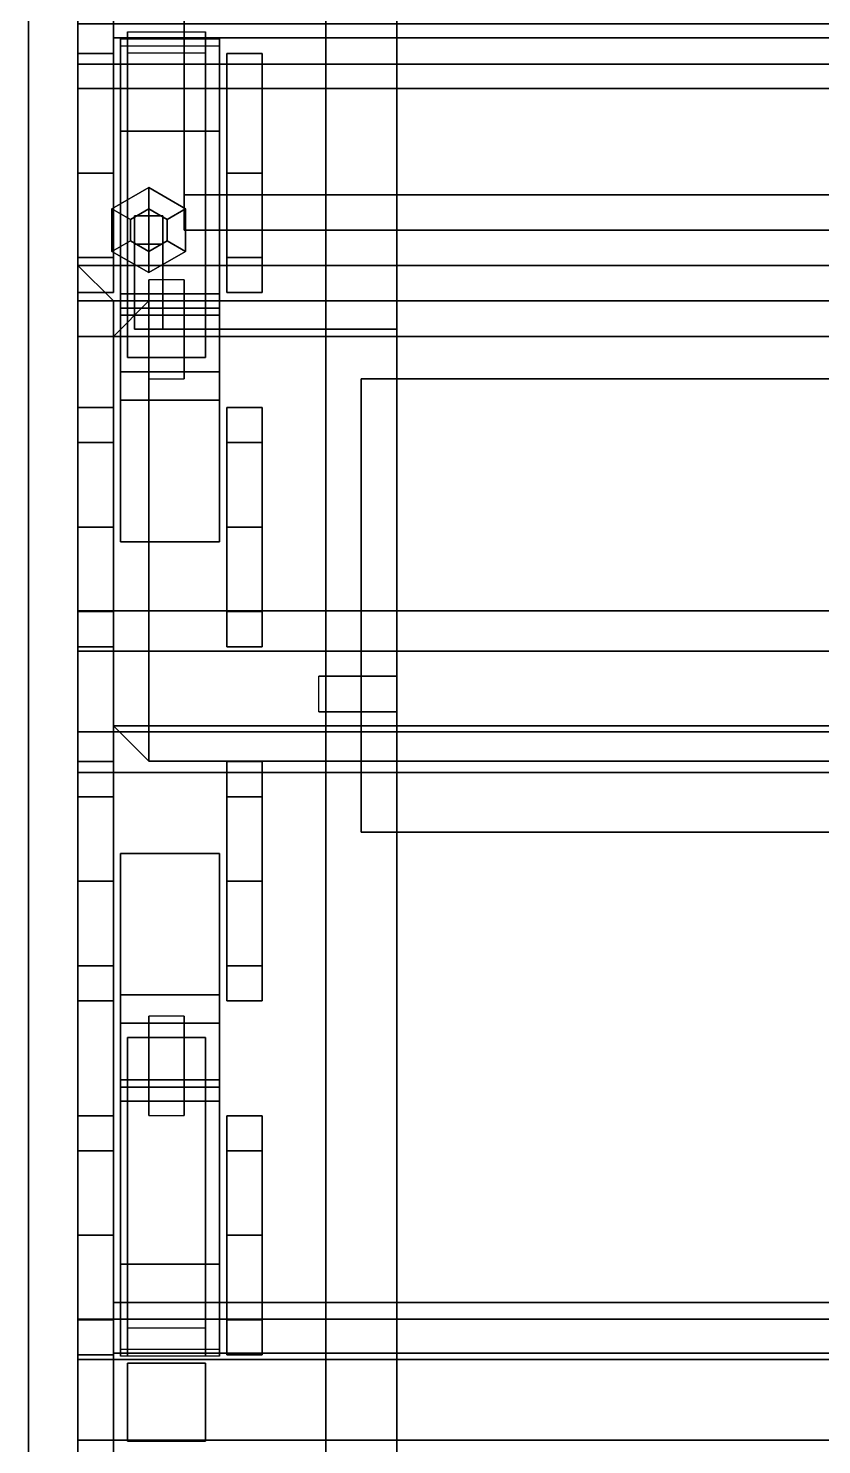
# Model space of a CAD drawing. Header units: millimetres. Extents: x -1.15 to 1.15, y -3.31 to 2.97.
# Drawn here: x -1.12 to 0, y -1.275 to 0.725 of the extents above; entities that cross this region are included whole.
import ezdxf

# ---------------------------------------------------------------- set-up
doc = ezdxf.new("R2010")
doc.units = ezdxf.units.MM
for name, color, linetype in [('board1', 1, 'Continuous'), ('fuel_tank', 2, 'Continuous'), ('suspension', 5, 'Continuous'), ('track', 6, 'Continuous'), ('wheels', 3, 'Continuous')]:
    doc.layers.add(name, color=color, linetype=linetype)

msp = doc.modelspace()

# ---------------------------------------------------------------- linework, layer by layer
for points in [[(-0.6, 2.34, 0.38), (-0.6, -2.96, 0.38), (-0.6, -3.11, 0.58), (-0.6, 2.44, 0.58)], [(-0.6, 2.44, 0.58), (-0.6, -3.11, 0.58), (-0.6, -3.11, 1.08), (-0.6, 2.44, 1.08)], [(0.6, 2.34, 0.38), (0.6, -2.96, 0.38), (-0.6, -2.96, 0.38), (-0.6, 2.34, 0.38)], [(-1.05, 0.7314, 0.9741), (-1.05, 0.8454, 0.9741), (-1.05, 0.9024, 0.8754), (-1.05, 0.6744, 0.8754)], [(-1.05, 0.6744, 0.8754), (-1.05, 0.9024, 0.8754), (-1.05, 0.8454, 0.7766), (-1.05, 0.7314, 0.7766)], [(-0.9, 0.89, 1.08), (-0.9, 0.44, 1.08), (-0.9, 0.44, 2.58), (-0.9, 0.89, 2.58)], [(0.9, 0.89, 1.08), (0.9, 0.44, 1.08), (-0.9, 0.44, 1.08), (-0.9, 0.89, 1.08)], [(-0.9, 0.89, 2.58), (-0.9, 0.44, 2.58), (-0.9, 0.49, 2.68), (-0.9, 0.89, 2.73)], [(-0.9, 0.49, 2.68), (0.9, 0.49, 2.68), (0.9, 0.89, 2.73), (-0.9, 0.89, 2.73)], [(1.05, 0.6744, 0.8754), (1.05, 0.7314, 0.9741), (-1.05, 0.7314, 0.9741), (-1.05, 0.6744, 0.8754)], [(1.05, 0.7314, 0.7766), (1.05, 0.6744, 0.8754), (-1.05, 0.6744, 0.8754), (-1.05, 0.7314, 0.7766)], [(-1.002, 0.47, 1.69), (-0.95, 0.5, 1.69), (-0.95, 0.5, 1.33), (-1.002, 0.47, 1.33)], [(-0.95, 0.47, 1.31), (-0.976, 0.455, 1.31), (-1.002, 0.47, 1.33), (-0.95, 0.5, 1.33)], [(-0.95, 0.5, 1.69), (-0.898, 0.47, 1.69), (-0.898, 0.47, 1.33), (-0.95, 0.5, 1.33)], [(-0.924, 0.455, 1.31), (-0.95, 0.47, 1.31), (-0.95, 0.5, 1.33), (-0.898, 0.47, 1.33)], [(-0.95, 0.5, 1.69), (-1.002, 0.47, 1.69), (-0.976, 0.455, 1.74), (-0.95, 0.47, 1.74)], [(-0.898, 0.47, 1.69), (-0.95, 0.5, 1.69), (-0.95, 0.47, 1.74), (-0.924, 0.455, 1.74)], [(-0.9, 0.44, 2.58), (0.9, 0.44, 2.58), (0.9, 0.49, 2.68), (-0.9, 0.49, 2.68)], [(-1.002, 0.47, 1.69), (-1.002, 0.41, 1.69), (-0.976, 0.425, 1.74), (-0.976, 0.455, 1.74)], [(-1.002, 0.41, 1.69), (-1.002, 0.47, 1.69), (-1.002, 0.47, 1.33), (-1.002, 0.41, 1.33)], [(-0.976, 0.455, 1.31), (-0.976, 0.425, 1.31), (-1.002, 0.41, 1.33), (-1.002, 0.47, 1.33)], [(-0.976, 0.455, 1.74), (-0.976, 0.425, 1.74), (-0.95, 0.41, 1.74), (-0.95, 0.47, 1.74)], [(-0.976, 0.455, 1.74), (-0.976, 0.425, 1.74), (-0.95, 0.41, 1.74), (-0.95, 0.47, 1.74)], [(-0.93, 0.46, 1.31), (-0.93, 0.46, 1.17), (-0.97, 0.46, 1.17), (-0.97, 0.46, 1.31)], [(-0.97, 0.46, 1.17), (-0.97, 0.42, 1.19), (-0.97, 0.42, 1.31), (-0.97, 0.46, 1.31)], [(-0.97, 0.3, 1.11), (-0.97, 0.3, 1.14), (-0.97, 0.42, 1.19), (-0.97, 0.46, 1.17)], [(-0.93, 0.46, 1.17), (-0.93, 0.3, 1.11), (-0.97, 0.3, 1.11), (-0.97, 0.46, 1.17)], [(-0.95, 0.47, 1.74), (-0.95, 0.41, 1.74), (-0.924, 0.425, 1.74), (-0.924, 0.455, 1.74)], [(-0.95, 0.47, 1.74), (-0.95, 0.41, 1.74), (-0.924, 0.425, 1.74), (-0.924, 0.455, 1.74)], [(-0.93, 0.42, 1.31), (-0.93, 0.42, 1.19), (-0.93, 0.46, 1.17), (-0.93, 0.46, 1.31)], [(-0.93, 0.42, 1.19), (-0.93, 0.3, 1.14), (-0.93, 0.3, 1.11), (-0.93, 0.46, 1.17)], [(-0.898, 0.41, 1.69), (-0.898, 0.47, 1.69), (-0.924, 0.455, 1.74), (-0.924, 0.425, 1.74)], [(-0.924, 0.425, 1.31), (-0.924, 0.455, 1.31), (-0.898, 0.47, 1.33), (-0.898, 0.41, 1.33)], [(-0.898, 0.47, 1.69), (-0.898, 0.41, 1.69), (-0.898, 0.41, 1.33), (-0.898, 0.47, 1.33)], [(-1.002, 0.41, 1.69), (-0.95, 0.38, 1.69), (-0.95, 0.41, 1.74), (-0.976, 0.425, 1.74)], [(-0.976, 0.425, 1.31), (-0.95, 0.41, 1.31), (-0.95, 0.38, 1.33), (-1.002, 0.41, 1.33)], [(-0.97, 0.42, 1.31), (-0.97, 0.42, 1.19), (-0.93, 0.42, 1.19), (-0.93, 0.42, 1.31)], [(-0.97, 0.42, 1.19), (-0.97, 0.3, 1.14), (-0.93, 0.3, 1.14), (-0.93, 0.42, 1.19)], [(-0.95, 0.38, 1.69), (-0.898, 0.41, 1.69), (-0.924, 0.425, 1.74), (-0.95, 0.41, 1.74)], [(-0.95, 0.41, 1.31), (-0.924, 0.425, 1.31), (-0.898, 0.41, 1.33), (-0.95, 0.38, 1.33)], [(-0.9, 0.44, 1.08), (0.9, 0.44, 1.08), (0.9, 0.44, 2.58), (-0.9, 0.44, 2.58)], [(-0.6, 0.44, 1.08), (-0.6, -3.11, 1.08), (-0.6, -3.21, 1.28), (-0.6, 0.44, 1.28)], [(0.6, 0.44, 1.28), (0.6, 0.44, 1.08), (-0.6, 0.44, 1.08), (-0.6, 0.44, 1.28)], [(-0.95, 0.38, 1.69), (-1.002, 0.41, 1.69), (-1.002, 0.41, 1.33), (-0.95, 0.38, 1.33)], [(-0.898, 0.41, 1.69), (-0.95, 0.38, 1.69), (-0.95, 0.38, 1.33), (-0.898, 0.41, 1.33)], [(-1.05, 0.39, 1.28), (-1.05, -3.21, 1.28), (1.05, -3.21, 1.28), (1.05, 0.39, 1.28)], [(-1.05, -3.21, 1.28), (-1.05, 0.39, 1.28), (1.05, 0.39, 1.28), (1.05, -3.21, 1.28)], [(-0.97, 0.34, 1.125), (-0.97, 0.34, 1.155), (-0.6, 0.34, 1.155), (-0.6, 0.34, 1.125)], [(-0.6, 0.3, 1.11), (-0.97, 0.3, 1.11), (-0.97, 0.34, 1.125), (-0.6, 0.34, 1.125)], [(-0.6, 0.34, 1.155), (-0.93, 0.34, 1.155), (-0.93, 0.3, 1.14), (-0.6, 0.3, 1.14)], [(-0.6, 0.34, 1.08), (-0.6, 0.29, 1.08), (-1.05, 0.29, 1.28), (-1.05, 0.34, 1.28)], [(1.05, 0.34, 1.28), (0.6, 0.34, 1.08), (-0.6, 0.34, 1.08), (-1.05, 0.34, 1.28)], [(-0.6, 0.3, 1.14), (-0.97, 0.3, 1.14), (-0.97, 0.3, 1.11), (-0.6, 0.3, 1.11)], [(-1.05, 0.29, 1.28), (-0.6, 0.29, 1.08), (0.6, 0.29, 1.08), (1.05, 0.29, 1.28)], [(0.8, 0.23, 1.28), (0.8, 0.23, 1.08), (-0.65, 0.23, 1.08), (-0.65, 0.23, 1.28)], [(-0.65, 0.23, 1.08), (-0.65, -0.41, 1.08), (-0.65, -0.41, 1.28), (-0.65, 0.23, 1.28)], [(0.8, 0.23, 1.08), (0.8, -0.41, 1.08), (-0.65, -0.41, 1.08), (-0.65, 0.23, 1.08)], [(-0.71, -0.19, 0.77), (-0.65, -0.19, 0.5), (-0.65, -0.24, 0.5), (-0.71, -0.24, 0.77)], [(-0.6, -0.19, 0.77), (-0.6, -0.19, 0.5), (-0.65, -0.19, 0.5), (-0.71, -0.19, 0.77)], [(-0.65, -0.24, 0.5), (-0.65, -0.19, 0.5), (-0.6, -0.19, 0.5), (-0.6, -0.24, 0.5)], [(-0.71, -0.24, 0.77), (-0.65, -0.24, 0.5), (-0.6, -0.24, 0.5), (-0.6, -0.24, 0.77)], [(-0.65, -0.41, 1.28), (-0.65, -0.41, 1.08), (0.8, -0.41, 1.08), (0.8, -0.41, 1.28)], [(-1.05, -1.2686, 0.9741), (-1.05, -1.1546, 0.9741), (-1.05, -1.0976, 0.8754), (-1.05, -1.3256, 0.8754)], [(1.05, -1.1546, 0.9741), (1.05, -1.0976, 0.8754), (-1.05, -1.0976, 0.8754), (-1.05, -1.1546, 0.9741)], [(1.05, -1.0976, 0.8754), (1.05, -1.1546, 0.7766), (-1.05, -1.1546, 0.7766), (-1.05, -1.0976, 0.8754)], [(-1.05, -1.3256, 0.8754), (-1.05, -1.0976, 0.8754), (-1.05, -1.1546, 0.7766), (-1.05, -1.2686, 0.7766)], [(1.05, -1.1546, 0.7766), (1.05, -1.2686, 0.7766), (-1.05, -1.2686, 0.7766), (-1.05, -1.1546, 0.7766)], [(1.05, -1.2686, 0.9741), (1.05, -1.1546, 0.9741), (-1.05, -1.1546, 0.9741), (-1.05, -1.2686, 0.9741)], [(1.05, -1.3256, 0.8754), (1.05, -1.2686, 0.9741), (-1.05, -1.2686, 0.9741), (-1.05, -1.3256, 0.8754)], [(1.05, -1.2686, 0.7766), (1.05, -1.3256, 0.8754), (-1.05, -1.3256, 0.8754), (-1.05, -1.2686, 0.7766)]]:
    msp.add_3dface(points)
at = {"layer": 'board1'}
for points in [[(-1.05, 0.39, 1.98), (-1.05, 0.39, 1.28), (-1.05, -3.21, 1.28), (-1.05, -3.21, 1.98)], [(-1, -3.16, 1.98), (-1, 0.34, 1.98), (-1.05, 0.39, 1.98), (-1.05, -3.21, 1.98)], [(1.05, 0.39, 1.98), (1.05, 0.39, 1.28), (-1.05, 0.39, 1.28), (-1.05, 0.39, 1.98)], [(-1, 0.34, 1.98), (1, 0.34, 1.98), (1.05, 0.39, 1.98), (-1.05, 0.39, 1.98)], [(-1, 0.34, 1.28), (1, 0.34, 1.28), (1, 0.34, 1.98), (-1, 0.34, 1.98)], [(-1, -3.16, 1.28), (-1, 0.34, 1.28), (-1, 0.34, 1.98), (-1, -3.16, 1.98)]]:
    msp.add_3dface(points, dxfattribs=at)
at = {"layer": 'fuel_tank'}
for points in [[(-0.95, 0.34, 1.28), (-1, 0.29, 1.28), (-1, 0.29, 2.23), (-0.95, 0.34, 2.23)], [(-0.95, 0.34, 2.23), (-1, 0.29, 2.23), (-0.95, 0.29, 2.28)], [(0.95, 0.34, 2.23), (0.95, 0.34, 1.28), (-0.95, 0.34, 1.28), (-0.95, 0.34, 2.23)], [(0.95, 0.29, 2.28), (0.95, 0.34, 2.23), (-0.95, 0.34, 2.23), (-0.95, 0.29, 2.28)], [(-1, 0.29, 1.28), (-1, -0.26, 1.28), (-1, -0.26, 2.23), (-1, 0.29, 2.23)], [(-1, 0.29, 2.23), (-1, -0.26, 2.23), (-0.95, -0.26, 2.28), (-0.95, 0.29, 2.28)], [(-0.95, 0.29, 2.28), (-0.95, -0.26, 2.28), (0.95, -0.26, 2.28), (0.95, 0.29, 2.28)], [(-0.95, 0.29, 2.28), (-0.95, 0.29, 2.28), (0.95, 0.29, 2.28)], [(-1, -0.26, 1.28), (-0.95, -0.31, 1.28), (-0.95, -0.31, 2.23), (-1, -0.26, 2.23)], [(-1, -0.26, 2.23), (-0.95, -0.31, 2.23), (-0.95, -0.26, 2.28)], [(-0.95, -0.26, 2.28), (-0.95, -0.31, 2.23), (0.95, -0.31, 2.23), (0.95, -0.26, 2.28)], [(-0.95, -0.26, 2.28), (-0.95, -0.26, 2.28), (0.95, -0.26, 2.28)], [(-0.95, -0.31, 2.23), (-0.95, -0.31, 1.28), (0.95, -0.31, 1.28), (0.95, -0.31, 2.23)]]:
    msp.add_3dface(points, dxfattribs=at)
at = {"layer": 'suspension'}
for points in [[(-1, 0.7114, 0.6257), (-1, 0.8543, 0.6257), (-1, 0.9258, 0.5019), (-1, 0.6399, 0.5019)], [(-1, 0.6399, 0.5019), (-1, 0.9258, 0.5019), (-1, 0.8543, 0.3781), (-1, 0.7114, 0.3781)], [(1, 0.8543, 0.3781), (1, 0.7114, 0.3781), (-1, 0.7114, 0.3781), (-1, 0.8543, 0.3781)], [(1, 0.7114, 0.6257), (1, 0.8543, 0.6257), (-1, 0.8543, 0.6257), (-1, 0.7114, 0.6257)], [(1, 0.6399, 0.5019), (1, 0.7114, 0.6257), (-1, 0.7114, 0.6257), (-1, 0.6399, 0.5019)], [(1, 0.7114, 0.3781), (1, 0.6399, 0.5019), (-1, 0.6399, 0.5019), (-1, 0.7114, 0.3781)], [(-0.85, 0.35, 0.34), (-0.99, 0.35, 0.34), (-0.99, 0.71, 0.38), (-0.85, 0.71, 0.38)], [(-0.99, 0.71, 0.38), (-0.99, 0.35, 0.34), (-0.99, 0.32, 0.52), (-0.99, 0.7, 0.61)], [(-0.87, 0.32, 0.53), (-0.98, 0.32, 0.53), (-0.98, 0.72, 0.8), (-0.87, 0.72, 0.8)], [(-0.98, 0.72, 0.8), (-0.98, 0.32, 0.53), (-0.98, 0.26, 0.61), (-0.98, 0.69, 0.86)], [(-0.87, 0.69, 0.86), (-0.87, 0.26, 0.61), (-0.87, 0.32, 0.53), (-0.87, 0.72, 0.8)], [(-0.85, 0.7, 0.61), (-0.85, 0.32, 0.52), (-0.85, 0.35, 0.34), (-0.85, 0.71, 0.38)], [(-0.99, 0.7, 0.61), (-0.99, 0.32, 0.52), (-0.85, 0.32, 0.52), (-0.85, 0.7, 0.61)], [(-0.98, 0.69, 0.86), (-0.98, 0.26, 0.61), (-0.87, 0.26, 0.61), (-0.87, 0.69, 0.86)], [(-0.85, 0.58, 0.14), (-0.99, 0.58, 0.14), (-0.99, 0.58, 0.22), (-0.85, 0.58, 0.22)], [(-0.99, 0.58, 0.14), (-0.99, 0, 0.14), (-0.99, 0, 0.22), (-0.99, 0.58, 0.22)], [(-0.85, 0, 0.14), (-0.99, 0, 0.14), (-0.99, 0.58, 0.14), (-0.85, 0.58, 0.14)], [(-0.85, 0.58, 0.22), (-0.99, 0.58, 0.22), (-0.99, 0.33, 0.28), (-0.85, 0.33, 0.28)], [(-0.99, 0.58, 0.22), (-0.99, 0, 0.22), (-0.99, 0.2, 0.28), (-0.99, 0.33, 0.28)], [(-0.85, 0.58, 0.22), (-0.85, 0, 0.22), (-0.85, 0, 0.14), (-0.85, 0.58, 0.14)], [(-0.85, 0.33, 0.28), (-0.85, 0.2, 0.28), (-0.85, 0, 0.22), (-0.85, 0.58, 0.22)], [(-0.95, 0.37, 0.53), (-0.95, 0.23, 0.44), (-0.95, 0.24, 0.54), (-0.95, 0.32, 0.61)], [(-0.9, 0.37, 0.53), (-0.95, 0.37, 0.53), (-0.95, 0.32, 0.61), (-0.9, 0.32, 0.61)], [(-0.9, 0.32, 0.61), (-0.9, 0.24, 0.54), (-0.9, 0.23, 0.44), (-0.9, 0.37, 0.53)], [(-0.99, 0.35, 0.34), (-0.99, 0.33, 0.28), (-0.99, 0.24, 0.46), (-0.99, 0.32, 0.52)], [(-0.85, 0.33, 0.28), (-0.99, 0.33, 0.28), (-0.99, 0.35, 0.34), (-0.85, 0.35, 0.34)], [(-0.85, 0.32, 0.52), (-0.85, 0.24, 0.46), (-0.85, 0.33, 0.28), (-0.85, 0.35, 0.34)], [(-0.99, 0.33, 0.28), (-0.99, 0.2, 0.28), (-0.99, 0.2, 0.38), (-0.99, 0.24, 0.46)], [(-0.85, 0.24, 0.46), (-0.85, 0.2, 0.38), (-0.85, 0.2, 0.28), (-0.85, 0.33, 0.28)], [(-0.99, 0.32, 0.52), (-0.99, 0.24, 0.46), (-0.85, 0.24, 0.46), (-0.85, 0.32, 0.52)], [(-0.87, 0.26, 0.61), (-0.98, 0.26, 0.61), (-0.98, 0.32, 0.53), (-0.87, 0.32, 0.53)], [(-0.95, 0.32, 0.61), (-0.95, 0.24, 0.54), (-0.9, 0.24, 0.54), (-0.9, 0.32, 0.61)], [(-0.99, 0.24, 0.46), (-0.99, 0.2, 0.38), (-0.85, 0.2, 0.38), (-0.85, 0.24, 0.46)], [(-0.9, 0.24, 0.54), (-0.95, 0.24, 0.54), (-0.95, 0.23, 0.44), (-0.9, 0.23, 0.44)], [(-0.85, 0.2, 0.38), (-0.99, 0.2, 0.38), (-0.99, 0.2, 0.28), (-0.85, 0.2, 0.28)], [(-0.85, 0.2, 0.28), (-0.99, 0.2, 0.28), (-0.99, 0, 0.22), (-0.85, 0, 0.22)], [(-0.85, 0, 0.22), (-0.99, 0, 0.22), (-0.99, 0, 0.14), (-0.85, 0, 0.14)], [(-0.99, -0.44, 0.22), (-0.85, -0.44, 0.22), (-0.85, -0.44, 0.14), (-0.99, -0.44, 0.14)], [(-0.99, -1.02, 0.22), (-0.99, -0.44, 0.22), (-0.99, -0.44, 0.14), (-0.99, -1.02, 0.14)], [(-0.99, -0.44, 0.14), (-0.85, -0.44, 0.14), (-0.85, -1.02, 0.14), (-0.99, -1.02, 0.14)], [(-0.99, -0.64, 0.28), (-0.85, -0.64, 0.28), (-0.85, -0.44, 0.22), (-0.99, -0.44, 0.22)], [(-0.99, -0.77, 0.28), (-0.99, -0.64, 0.28), (-0.99, -0.44, 0.22), (-0.99, -1.02, 0.22)], [(-0.85, -1.02, 0.14), (-0.85, -0.44, 0.14), (-0.85, -0.44, 0.22), (-0.85, -1.02, 0.22)], [(-0.85, -1.02, 0.22), (-0.85, -0.44, 0.22), (-0.85, -0.64, 0.28), (-0.85, -0.77, 0.28)], [(-0.99, -0.64, 0.38), (-0.85, -0.64, 0.38), (-0.85, -0.64, 0.28), (-0.99, -0.64, 0.28)], [(-0.99, -0.68, 0.46), (-0.99, -0.64, 0.38), (-0.99, -0.64, 0.28), (-0.99, -0.77, 0.28)], [(-0.85, -0.68, 0.46), (-0.85, -0.64, 0.38), (-0.99, -0.64, 0.38), (-0.99, -0.68, 0.46)], [(-0.85, -0.77, 0.28), (-0.85, -0.64, 0.28), (-0.85, -0.64, 0.38), (-0.85, -0.68, 0.46)], [(-0.95, -0.76, 0.61), (-0.95, -0.68, 0.54), (-0.95, -0.67, 0.44), (-0.95, -0.81, 0.53)], [(-0.95, -0.68, 0.54), (-0.9, -0.68, 0.54), (-0.9, -0.67, 0.44), (-0.95, -0.67, 0.44)], [(-0.9, -0.81, 0.53), (-0.9, -0.67, 0.44), (-0.9, -0.68, 0.54), (-0.9, -0.76, 0.61)], [(-0.99, -0.76, 0.52), (-0.99, -0.68, 0.46), (-0.99, -0.77, 0.28), (-0.99, -0.79, 0.34)], [(-0.85, -0.76, 0.52), (-0.85, -0.68, 0.46), (-0.99, -0.68, 0.46), (-0.99, -0.76, 0.52)], [(-0.9, -0.76, 0.61), (-0.9, -0.68, 0.54), (-0.95, -0.68, 0.54), (-0.95, -0.76, 0.61)], [(-0.85, -0.79, 0.34), (-0.85, -0.77, 0.28), (-0.85, -0.68, 0.46), (-0.85, -0.76, 0.52)], [(-0.98, -1.11, 0.86), (-0.98, -0.7, 0.61), (-0.98, -0.76, 0.53), (-0.98, -1.15, 0.79)], [(-0.87, -1.11, 0.86), (-0.87, -0.7, 0.61), (-0.98, -0.7, 0.61), (-0.98, -1.11, 0.86)], [(-0.98, -0.7, 0.61), (-0.87, -0.7, 0.61), (-0.87, -0.76, 0.53), (-0.98, -0.76, 0.53)], [(-0.87, -1.15, 0.79), (-0.87, -0.76, 0.53), (-0.87, -0.7, 0.61), (-0.87, -1.11, 0.86)], [(-0.99, -1.14, 0.61), (-0.99, -0.76, 0.52), (-0.99, -0.79, 0.34), (-0.99, -1.15, 0.38)], [(-0.85, -1.14, 0.61), (-0.85, -0.76, 0.52), (-0.99, -0.76, 0.52), (-0.99, -1.14, 0.61)], [(-0.99, -0.77, 0.28), (-0.85, -0.77, 0.28), (-0.85, -0.79, 0.34), (-0.99, -0.79, 0.34)], [(-0.99, -1.02, 0.22), (-0.85, -1.02, 0.22), (-0.85, -0.77, 0.28), (-0.99, -0.77, 0.28)], [(-0.98, -0.76, 0.53), (-0.87, -0.76, 0.53), (-0.87, -1.15, 0.79), (-0.98, -1.15, 0.79)], [(-0.95, -0.81, 0.53), (-0.9, -0.81, 0.53), (-0.9, -0.76, 0.61), (-0.95, -0.76, 0.61)], [(-0.85, -1.15, 0.38), (-0.85, -0.79, 0.34), (-0.85, -0.76, 0.52), (-0.85, -1.14, 0.61)], [(-0.99, -0.79, 0.34), (-0.85, -0.79, 0.34), (-0.85, -1.15, 0.38), (-0.99, -1.15, 0.38)], [(-0.99, -1.02, 0.14), (-0.85, -1.02, 0.14), (-0.85, -1.02, 0.22), (-0.99, -1.02, 0.22)], [(1, -1.1457, 0.6257), (1, -1.0742, 0.5019), (-1, -1.0742, 0.5019), (-1, -1.1457, 0.6257)], [(1, -1.0742, 0.5019), (1, -1.1457, 0.3781), (-1, -1.1457, 0.3781), (-1, -1.0742, 0.5019)], [(-1, -1.2886, 0.6257), (-1, -1.1457, 0.6257), (-1, -1.0742, 0.5019), (-1, -1.3601, 0.5019)], [(-1, -1.3601, 0.5019), (-1, -1.0742, 0.5019), (-1, -1.1457, 0.3781), (-1, -1.2886, 0.3781)], [(1, -1.2886, 0.6257), (1, -1.1457, 0.6257), (-1, -1.1457, 0.6257), (-1, -1.2886, 0.6257)], [(1, -1.1457, 0.3781), (1, -1.2886, 0.3781), (-1, -1.2886, 0.3781), (-1, -1.1457, 0.3781)], [(-0.98, -1.16, 0.8), (-0.98, -1.16, 0.62), (-0.98, -1.27, 0.62), (-0.98, -1.27, 0.8)], [(-0.87, -1.16, 0.8), (-0.87, -1.16, 0.62), (-0.98, -1.16, 0.62), (-0.98, -1.16, 0.8)], [(-0.87, -1.27, 0.8), (-0.87, -1.27, 0.62), (-0.87, -1.16, 0.62), (-0.87, -1.16, 0.8)], [(-0.98, -1.27, 0.62), (-0.87, -1.27, 0.62), (-0.87, -1.27, 0.8), (-0.98, -1.27, 0.8)]]:
    msp.add_3dface(points, dxfattribs=at)
at = {"layer": 'track'}
for points in [[(-1.12, 2.37, 1.03), (-1.12, -2.68, 1.02), (-0.7, -2.68, 1.02), (-0.7, 2.37, 1.03)], [(-0.7, 2.37, 1.03), (-0.7, -2.68, 1.02), (-1.12, -2.68, 1.02), (-1.12, 2.37, 1.03)], [(-1.12, 1.6), (-1.12, -2.02), (-0.7, -2.02), (-0.7, 1.6)], [(-0.7, 1.6), (-0.7, -2.02), (-1.12, -2.02), (-1.12, 1.6)]]:
    msp.add_3dface(points, dxfattribs=at)
at = {"layer": 'wheels'}
for points in [[(-1.05, 0.4013, 0.3111), (-1.05, 0.6895, 0.1917), (-1.05, 0.64, 0.0724), (-1.05, 0.3518, 0.1917)], [(-1, 0.64, 0.3111), (-1, 0.6895, 0.1917), (-1.05, 0.6895, 0.1917), (-1.05, 0.64, 0.3111)], [(-1.05, 0.5207, 0.3606), (-1.05, 0.64, 0.3111), (-1.05, 0.6895, 0.1917), (-1.05, 0.4013, 0.3111)], [(-1, 0.6895, 0.1917), (-1, 0.64, 0.0724), (-1.05, 0.64, 0.0724), (-1.05, 0.6895, 0.1917)], [(-1, 0.3518, 0.1917), (-1, 0.64, 0.0724), (-1, 0.6895, 0.1917), (-1, 0.4013, 0.3111)], [(-1, 0.4013, 0.3111), (-1, 0.6895, 0.1917), (-1, 0.64, 0.3111), (-1, 0.5207, 0.3606)], [(-0.84, 0.4013, 0.3111), (-0.84, 0.6895, 0.1917), (-0.84, 0.64, 0.0724), (-0.84, 0.3518, 0.1917)], [(-0.84, 0.5207, 0.3606), (-0.84, 0.64, 0.3111), (-0.84, 0.6895, 0.1917), (-0.84, 0.4013, 0.3111)], [(-0.79, 0.64, 0.3111), (-0.79, 0.6895, 0.1917), (-0.84, 0.6895, 0.1917), (-0.84, 0.64, 0.3111)], [(-0.79, 0.6895, 0.1917), (-0.79, 0.64, 0.0724), (-0.84, 0.64, 0.0724), (-0.84, 0.6895, 0.1917)], [(-0.79, 0.3518, 0.1917), (-0.79, 0.64, 0.0724), (-0.79, 0.6895, 0.1917), (-0.79, 0.4013, 0.3111)], [(-0.79, 0.4013, 0.3111), (-0.79, 0.6895, 0.1917), (-0.79, 0.64, 0.3111), (-0.79, 0.5207, 0.3606)], [(-1.05, 0.3518, 0.1917), (-1.05, 0.64, 0.0724), (-1.05, 0.5207, 0.0229), (-1.05, 0.4013, 0.0724)], [(-1, 0.64, 0.0724), (-1, 0.5207, 0.0229), (-1.05, 0.5207, 0.0229), (-1.05, 0.64, 0.0724)], [(-1, 0.5207, 0.3606), (-1, 0.64, 0.3111), (-1.05, 0.64, 0.3111), (-1.05, 0.5207, 0.3606)], [(-1, 0.4013, 0.0724), (-1, 0.5207, 0.0229), (-1, 0.64, 0.0724), (-1, 0.3518, 0.1917)], [(-0.84, 0.3518, 0.1917), (-0.84, 0.64, 0.0724), (-0.84, 0.5207, 0.0229), (-0.84, 0.4013, 0.0724)], [(-0.79, 0.64, 0.0724), (-0.79, 0.5207, 0.0229), (-0.84, 0.5207, 0.0229), (-0.84, 0.64, 0.0724)], [(-0.79, 0.5207, 0.3606), (-0.79, 0.64, 0.3111), (-0.84, 0.64, 0.3111), (-0.84, 0.5207, 0.3606)], [(-0.79, 0.4013, 0.0724), (-0.79, 0.5207, 0.0229), (-0.79, 0.64, 0.0724), (-0.79, 0.3518, 0.1917)], [(-1, 0.5207, 0.0229), (-1, 0.4013, 0.0724), (-1.05, 0.4013, 0.0724), (-1.05, 0.5207, 0.0229)], [(-1, 0.4013, 0.3111), (-1, 0.5207, 0.3606), (-1.05, 0.5207, 0.3606), (-1.05, 0.4013, 0.3111)], [(-0.79, 0.5207, 0.0229), (-0.79, 0.4013, 0.0724), (-0.84, 0.4013, 0.0724), (-0.84, 0.5207, 0.0229)], [(-0.79, 0.4013, 0.3111), (-0.79, 0.5207, 0.3606), (-0.84, 0.5207, 0.3606), (-0.84, 0.4013, 0.3111)], [(-1, 0.3518, 0.1917), (-1, 0.4013, 0.3111), (-1.05, 0.4013, 0.3111), (-1.05, 0.3518, 0.1917)], [(-1, 0.4013, 0.0724), (-1, 0.3518, 0.1917), (-1.05, 0.3518, 0.1917), (-1.05, 0.4013, 0.0724)], [(-0.79, 0.3518, 0.1917), (-0.79, 0.4013, 0.3111), (-0.84, 0.4013, 0.3111), (-0.84, 0.3518, 0.1917)], [(-0.79, 0.4013, 0.0724), (-0.79, 0.3518, 0.1917), (-0.84, 0.3518, 0.1917), (-0.84, 0.4013, 0.0724)], [(-1, 0.1895, 0.1917), (-1, 0.14, 0.0724), (-1.05, 0.14, 0.0724), (-1.05, 0.1895, 0.1917)], [(-1.05, -0.0987, 0.3111), (-1.05, 0.1895, 0.1917), (-1.05, 0.14, 0.0724), (-1.05, -0.1482, 0.1917)], [(-1.05, 0.0207, 0.3606), (-1.05, 0.14, 0.3111), (-1.05, 0.1895, 0.1917), (-1.05, -0.0987, 0.3111)], [(-1, 0.14, 0.3111), (-1, 0.1895, 0.1917), (-1.05, 0.1895, 0.1917), (-1.05, 0.14, 0.3111)], [(-1, -0.1482, 0.1917), (-1, 0.14, 0.0724), (-1, 0.1895, 0.1917), (-1, -0.0987, 0.3111)], [(-1, -0.0987, 0.3111), (-1, 0.1895, 0.1917), (-1, 0.14, 0.3111), (-1, 0.0207, 0.3606)], [(-0.79, 0.1895, 0.1917), (-0.79, 0.14, 0.0724), (-0.84, 0.14, 0.0724), (-0.84, 0.1895, 0.1917)], [(-0.84, -0.0987, 0.3111), (-0.84, 0.1895, 0.1917), (-0.84, 0.14, 0.0724), (-0.84, -0.1482, 0.1917)], [(-0.84, 0.0207, 0.3606), (-0.84, 0.14, 0.3111), (-0.84, 0.1895, 0.1917), (-0.84, -0.0987, 0.3111)], [(-0.79, 0.14, 0.3111), (-0.79, 0.1895, 0.1917), (-0.84, 0.1895, 0.1917), (-0.84, 0.14, 0.3111)], [(-0.79, -0.1482, 0.1917), (-0.79, 0.14, 0.0724), (-0.79, 0.1895, 0.1917), (-0.79, -0.0987, 0.3111)], [(-0.79, -0.0987, 0.3111), (-0.79, 0.1895, 0.1917), (-0.79, 0.14, 0.3111), (-0.79, 0.0207, 0.3606)], [(-1.05, -0.1482, 0.1917), (-1.05, 0.14, 0.0724), (-1.05, 0.0207, 0.0229), (-1.05, -0.0987, 0.0724)], [(-1, 0.14, 0.0724), (-1, 0.0207, 0.0229), (-1.05, 0.0207, 0.0229), (-1.05, 0.14, 0.0724)], [(-1, 0.0207, 0.3606), (-1, 0.14, 0.3111), (-1.05, 0.14, 0.3111), (-1.05, 0.0207, 0.3606)], [(-1, -0.0987, 0.0724), (-1, 0.0207, 0.0229), (-1, 0.14, 0.0724), (-1, -0.1482, 0.1917)], [(-0.84, -0.1482, 0.1917), (-0.84, 0.14, 0.0724), (-0.84, 0.0207, 0.0229), (-0.84, -0.0987, 0.0724)], [(-0.79, 0.14, 0.0724), (-0.79, 0.0207, 0.0229), (-0.84, 0.0207, 0.0229), (-0.84, 0.14, 0.0724)], [(-0.79, 0.0207, 0.3606), (-0.79, 0.14, 0.3111), (-0.84, 0.14, 0.3111), (-0.84, 0.0207, 0.3606)], [(-0.79, -0.0987, 0.0724), (-0.79, 0.0207, 0.0229), (-0.79, 0.14, 0.0724), (-0.79, -0.1482, 0.1917)], [(-1, 0.0207, 0.0229), (-1, -0.0987, 0.0724), (-1.05, -0.0987, 0.0724), (-1.05, 0.0207, 0.0229)], [(-1, -0.0987, 0.3111), (-1, 0.0207, 0.3606), (-1.05, 0.0207, 0.3606), (-1.05, -0.0987, 0.3111)], [(-0.79, 0.0207, 0.0229), (-0.79, -0.0987, 0.0724), (-0.84, -0.0987, 0.0724), (-0.84, 0.0207, 0.0229)], [(-0.79, -0.0987, 0.3111), (-0.79, 0.0207, 0.3606), (-0.84, 0.0207, 0.3606), (-0.84, -0.0987, 0.3111)], [(-1.05, -0.2686, 0.9741), (-1.05, -0.1546, 0.9741), (-1.05, -0.0976, 0.8754), (-1.05, -0.3256, 0.8754)], [(1.05, -0.1546, 0.9741), (1.05, -0.0976, 0.8754), (-1.05, -0.0976, 0.8754), (-1.05, -0.1546, 0.9741)], [(1.05, -0.0976, 0.8754), (1.05, -0.1546, 0.7766), (-1.05, -0.1546, 0.7766), (-1.05, -0.0976, 0.8754)], [(-1.05, -0.3256, 0.8754), (-1.05, -0.0976, 0.8754), (-1.05, -0.1546, 0.7766), (-1.05, -0.2686, 0.7766)], [(-1, -0.0987, 0.0724), (-1, -0.1482, 0.1917), (-1.05, -0.1482, 0.1917), (-1.05, -0.0987, 0.0724)], [(-1, -0.1482, 0.1917), (-1, -0.0987, 0.3111), (-1.05, -0.0987, 0.3111), (-1.05, -0.1482, 0.1917)], [(-0.79, -0.0987, 0.0724), (-0.79, -0.1482, 0.1917), (-0.84, -0.1482, 0.1917), (-0.84, -0.0987, 0.0724)], [(-0.79, -0.1482, 0.1917), (-0.79, -0.0987, 0.3111), (-0.84, -0.0987, 0.3111), (-0.84, -0.1482, 0.1917)], [(1.05, -0.1546, 0.7766), (1.05, -0.2686, 0.7766), (-1.05, -0.2686, 0.7766), (-1.05, -0.1546, 0.7766)], [(1.05, -0.2686, 0.9741), (1.05, -0.1546, 0.9741), (-1.05, -0.1546, 0.9741), (-1.05, -0.2686, 0.9741)], [(1.05, -0.3256, 0.8754), (1.05, -0.2686, 0.9741), (-1.05, -0.2686, 0.9741), (-1.05, -0.3256, 0.8754)], [(1.05, -0.2686, 0.7766), (1.05, -0.3256, 0.8754), (-1.05, -0.3256, 0.8754), (-1.05, -0.2686, 0.7766)], [(-1.05, -0.5987, 0.3111), (-1.05, -0.3105, 0.1917), (-1.05, -0.36, 0.0724), (-1.05, -0.6482, 0.1917)], [(-1, -0.3105, 0.1917), (-1, -0.36, 0.0724), (-1.05, -0.36, 0.0724), (-1.05, -0.3105, 0.1917)], [(-1.05, -0.4793, 0.3606), (-1.05, -0.36, 0.3111), (-1.05, -0.3105, 0.1917), (-1.05, -0.5987, 0.3111)], [(-1, -0.36, 0.3111), (-1, -0.3105, 0.1917), (-1.05, -0.3105, 0.1917), (-1.05, -0.36, 0.3111)], [(-1, -0.6482, 0.1917), (-1, -0.36, 0.0724), (-1, -0.3105, 0.1917), (-1, -0.5987, 0.3111)], [(-1, -0.5987, 0.3111), (-1, -0.3105, 0.1917), (-1, -0.36, 0.3111), (-1, -0.4793, 0.3606)], [(-0.84, -0.5987, 0.3111), (-0.84, -0.3105, 0.1917), (-0.84, -0.36, 0.0724), (-0.84, -0.6482, 0.1917)], [(-0.79, -0.3105, 0.1917), (-0.79, -0.36, 0.0724), (-0.84, -0.36, 0.0724), (-0.84, -0.3105, 0.1917)], [(-0.84, -0.4793, 0.3606), (-0.84, -0.36, 0.3111), (-0.84, -0.3105, 0.1917), (-0.84, -0.5987, 0.3111)], [(-0.79, -0.36, 0.3111), (-0.79, -0.3105, 0.1917), (-0.84, -0.3105, 0.1917), (-0.84, -0.36, 0.3111)], [(-0.79, -0.6482, 0.1917), (-0.79, -0.36, 0.0724), (-0.79, -0.3105, 0.1917), (-0.79, -0.5987, 0.3111)], [(-0.79, -0.5987, 0.3111), (-0.79, -0.3105, 0.1917), (-0.79, -0.36, 0.3111), (-0.79, -0.4793, 0.3606)], [(-1.05, -0.6482, 0.1917), (-1.05, -0.36, 0.0724), (-1.05, -0.4793, 0.0229), (-1.05, -0.5987, 0.0724)], [(-1, -0.36, 0.0724), (-1, -0.4793, 0.0229), (-1.05, -0.4793, 0.0229), (-1.05, -0.36, 0.0724)], [(-1, -0.4793, 0.3606), (-1, -0.36, 0.3111), (-1.05, -0.36, 0.3111), (-1.05, -0.4793, 0.3606)], [(-1, -0.5987, 0.0724), (-1, -0.4793, 0.0229), (-1, -0.36, 0.0724), (-1, -0.6482, 0.1917)], [(-0.84, -0.6482, 0.1917), (-0.84, -0.36, 0.0724), (-0.84, -0.4793, 0.0229), (-0.84, -0.5987, 0.0724)], [(-0.79, -0.36, 0.0724), (-0.79, -0.4793, 0.0229), (-0.84, -0.4793, 0.0229), (-0.84, -0.36, 0.0724)], [(-0.79, -0.4793, 0.3606), (-0.79, -0.36, 0.3111), (-0.84, -0.36, 0.3111), (-0.84, -0.4793, 0.3606)], [(-0.79, -0.5987, 0.0724), (-0.79, -0.4793, 0.0229), (-0.79, -0.36, 0.0724), (-0.79, -0.6482, 0.1917)], [(-1, -0.4793, 0.0229), (-1, -0.5987, 0.0724), (-1.05, -0.5987, 0.0724), (-1.05, -0.4793, 0.0229)], [(-1, -0.5987, 0.3111), (-1, -0.4793, 0.3606), (-1.05, -0.4793, 0.3606), (-1.05, -0.5987, 0.3111)], [(-0.79, -0.4793, 0.0229), (-0.79, -0.5987, 0.0724), (-0.84, -0.5987, 0.0724), (-0.84, -0.4793, 0.0229)], [(-0.79, -0.5987, 0.3111), (-0.79, -0.4793, 0.3606), (-0.84, -0.4793, 0.3606), (-0.84, -0.5987, 0.3111)], [(-1, -0.5987, 0.0724), (-1, -0.6482, 0.1917), (-1.05, -0.6482, 0.1917), (-1.05, -0.5987, 0.0724)], [(-1, -0.6482, 0.1917), (-1, -0.5987, 0.3111), (-1.05, -0.5987, 0.3111), (-1.05, -0.6482, 0.1917)], [(-0.79, -0.5987, 0.0724), (-0.79, -0.6482, 0.1917), (-0.84, -0.6482, 0.1917), (-0.84, -0.5987, 0.0724)], [(-0.79, -0.6482, 0.1917), (-0.79, -0.5987, 0.3111), (-0.84, -0.5987, 0.3111), (-0.84, -0.6482, 0.1917)], [(-1, -0.8105, 0.1917), (-1, -0.86, 0.0724), (-1.05, -0.86, 0.0724), (-1.05, -0.8105, 0.1917)], [(-1.05, -1.0987, 0.3111), (-1.05, -0.8105, 0.1917), (-1.05, -0.86, 0.0724), (-1.05, -1.1482, 0.1917)], [(-1.05, -0.9793, 0.3606), (-1.05, -0.86, 0.3111), (-1.05, -0.8105, 0.1917), (-1.05, -1.0987, 0.3111)], [(-1, -0.86, 0.3111), (-1, -0.8105, 0.1917), (-1.05, -0.8105, 0.1917), (-1.05, -0.86, 0.3111)], [(-1, -1.1482, 0.1917), (-1, -0.86, 0.0724), (-1, -0.8105, 0.1917), (-1, -1.0987, 0.3111)], [(-1, -1.0987, 0.3111), (-1, -0.8105, 0.1917), (-1, -0.86, 0.3111), (-1, -0.9793, 0.3606)], [(-0.79, -0.8105, 0.1917), (-0.79, -0.86, 0.0724), (-0.84, -0.86, 0.0724), (-0.84, -0.8105, 0.1917)], [(-0.84, -1.0987, 0.3111), (-0.84, -0.8105, 0.1917), (-0.84, -0.86, 0.0724), (-0.84, -1.1482, 0.1917)], [(-0.84, -0.9793, 0.3606), (-0.84, -0.86, 0.3111), (-0.84, -0.8105, 0.1917), (-0.84, -1.0987, 0.3111)], [(-0.79, -0.86, 0.3111), (-0.79, -0.8105, 0.1917), (-0.84, -0.8105, 0.1917), (-0.84, -0.86, 0.3111)], [(-0.79, -1.1482, 0.1917), (-0.79, -0.86, 0.0724), (-0.79, -0.8105, 0.1917), (-0.79, -1.0987, 0.3111)], [(-0.79, -1.0987, 0.3111), (-0.79, -0.8105, 0.1917), (-0.79, -0.86, 0.3111), (-0.79, -0.9793, 0.3606)], [(-1.05, -1.1482, 0.1917), (-1.05, -0.86, 0.0724), (-1.05, -0.9793, 0.0229), (-1.05, -1.0987, 0.0724)], [(-1, -0.86, 0.0724), (-1, -0.9793, 0.0229), (-1.05, -0.9793, 0.0229), (-1.05, -0.86, 0.0724)], [(-1, -0.9793, 0.3606), (-1, -0.86, 0.3111), (-1.05, -0.86, 0.3111), (-1.05, -0.9793, 0.3606)], [(-1, -1.0987, 0.0724), (-1, -0.9793, 0.0229), (-1, -0.86, 0.0724), (-1, -1.1482, 0.1917)], [(-0.84, -1.1482, 0.1917), (-0.84, -0.86, 0.0724), (-0.84, -0.9793, 0.0229), (-0.84, -1.0987, 0.0724)], [(-0.79, -0.86, 0.0724), (-0.79, -0.9793, 0.0229), (-0.84, -0.9793, 0.0229), (-0.84, -0.86, 0.0724)], [(-0.79, -0.9793, 0.3606), (-0.79, -0.86, 0.3111), (-0.84, -0.86, 0.3111), (-0.84, -0.9793, 0.3606)], [(-0.79, -1.0987, 0.0724), (-0.79, -0.9793, 0.0229), (-0.79, -0.86, 0.0724), (-0.79, -1.1482, 0.1917)], [(-1, -0.9793, 0.0229), (-1, -1.0987, 0.0724), (-1.05, -1.0987, 0.0724), (-1.05, -0.9793, 0.0229)], [(-1, -1.0987, 0.3111), (-1, -0.9793, 0.3606), (-1.05, -0.9793, 0.3606), (-1.05, -1.0987, 0.3111)], [(-0.79, -0.9793, 0.0229), (-0.79, -1.0987, 0.0724), (-0.84, -1.0987, 0.0724), (-0.84, -0.9793, 0.0229)], [(-0.79, -1.0987, 0.3111), (-0.79, -0.9793, 0.3606), (-0.84, -0.9793, 0.3606), (-0.84, -1.0987, 0.3111)], [(-1, -1.0987, 0.0724), (-1, -1.1482, 0.1917), (-1.05, -1.1482, 0.1917), (-1.05, -1.0987, 0.0724)], [(-1, -1.1482, 0.1917), (-1, -1.0987, 0.3111), (-1.05, -1.0987, 0.3111), (-1.05, -1.1482, 0.1917)], [(-0.79, -1.0987, 0.0724), (-0.79, -1.1482, 0.1917), (-0.84, -1.1482, 0.1917), (-0.84, -1.0987, 0.0724)], [(-0.79, -1.1482, 0.1917), (-0.79, -1.0987, 0.3111), (-0.84, -1.0987, 0.3111), (-0.84, -1.1482, 0.1917)]]:
    msp.add_3dface(points, dxfattribs=at)

doc.saveas('drawing.dxf')
